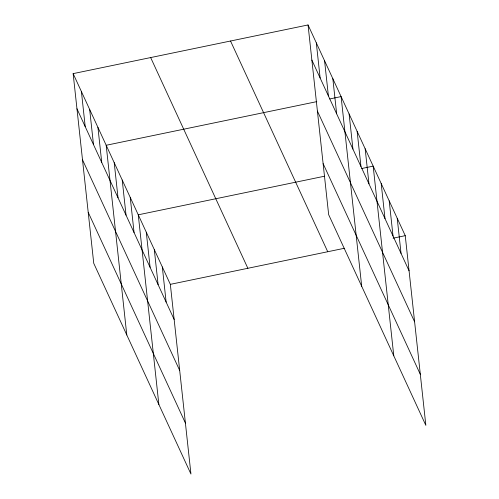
<?xml version="1.0" encoding="UTF-8"?>
<svg xmlns="http://www.w3.org/2000/svg" width="499" height="499" viewBox="0 0 499 499"><rect width="100%" height="100%" fill="white"/><g stroke="black" fill="none" stroke-linecap="round" stroke-linejoin="round"><path stroke-width="0.75" d="M73.141 73.627L170.34 284.349L190.949 474.05L93.75 263.329L73.141 73.627L308.051 24.95L405.25 235.671L425.859 425.373L328.66 214.651L308.051 24.95M316.778 101.634L106.187 145.271L126.796 334.972M329.702 98.958L341.098 96.594L361.706 286.295M324.537 176.209L138.26 214.813L158.869 404.514M361.775 168.494L373.177 166.136L393.786 355.837M170.34 284.349L344.447 248.271M393.087 238.191L405.25 235.671M311.869 60.086L409.068 270.807M317.414 111.09L414.607 321.811M323.121 163.647L420.32 374.362M230.532 41.012L327.731 251.733M150.661 57.566L247.86 268.287M76.958 108.763L174.157 319.485M82.497 159.767L179.696 370.489M88.211 212.325L185.403 423.04M397.229 218.288L401.046 253.423M389.214 200.904L393.031 236.033M381.192 183.52L385.01 218.649M365.156 148.746L368.973 183.882M357.141 131.362L360.958 166.498M349.119 113.978L352.936 149.114M332.839 78.686L336.657 113.816M324.575 60.772L328.392 95.908M316.316 42.864L320.133 77.994M162.318 266.965L166.136 302.101M154.303 249.581L158.114 284.711M146.282 232.197L150.099 267.327M130.245 197.423L134.063 232.559M122.224 180.039L126.041 215.175M114.209 162.655L118.026 197.791M97.929 127.364L101.746 162.493M89.664 109.449L93.481 144.585M81.406 91.542L85.223 126.671"/></g></svg>
